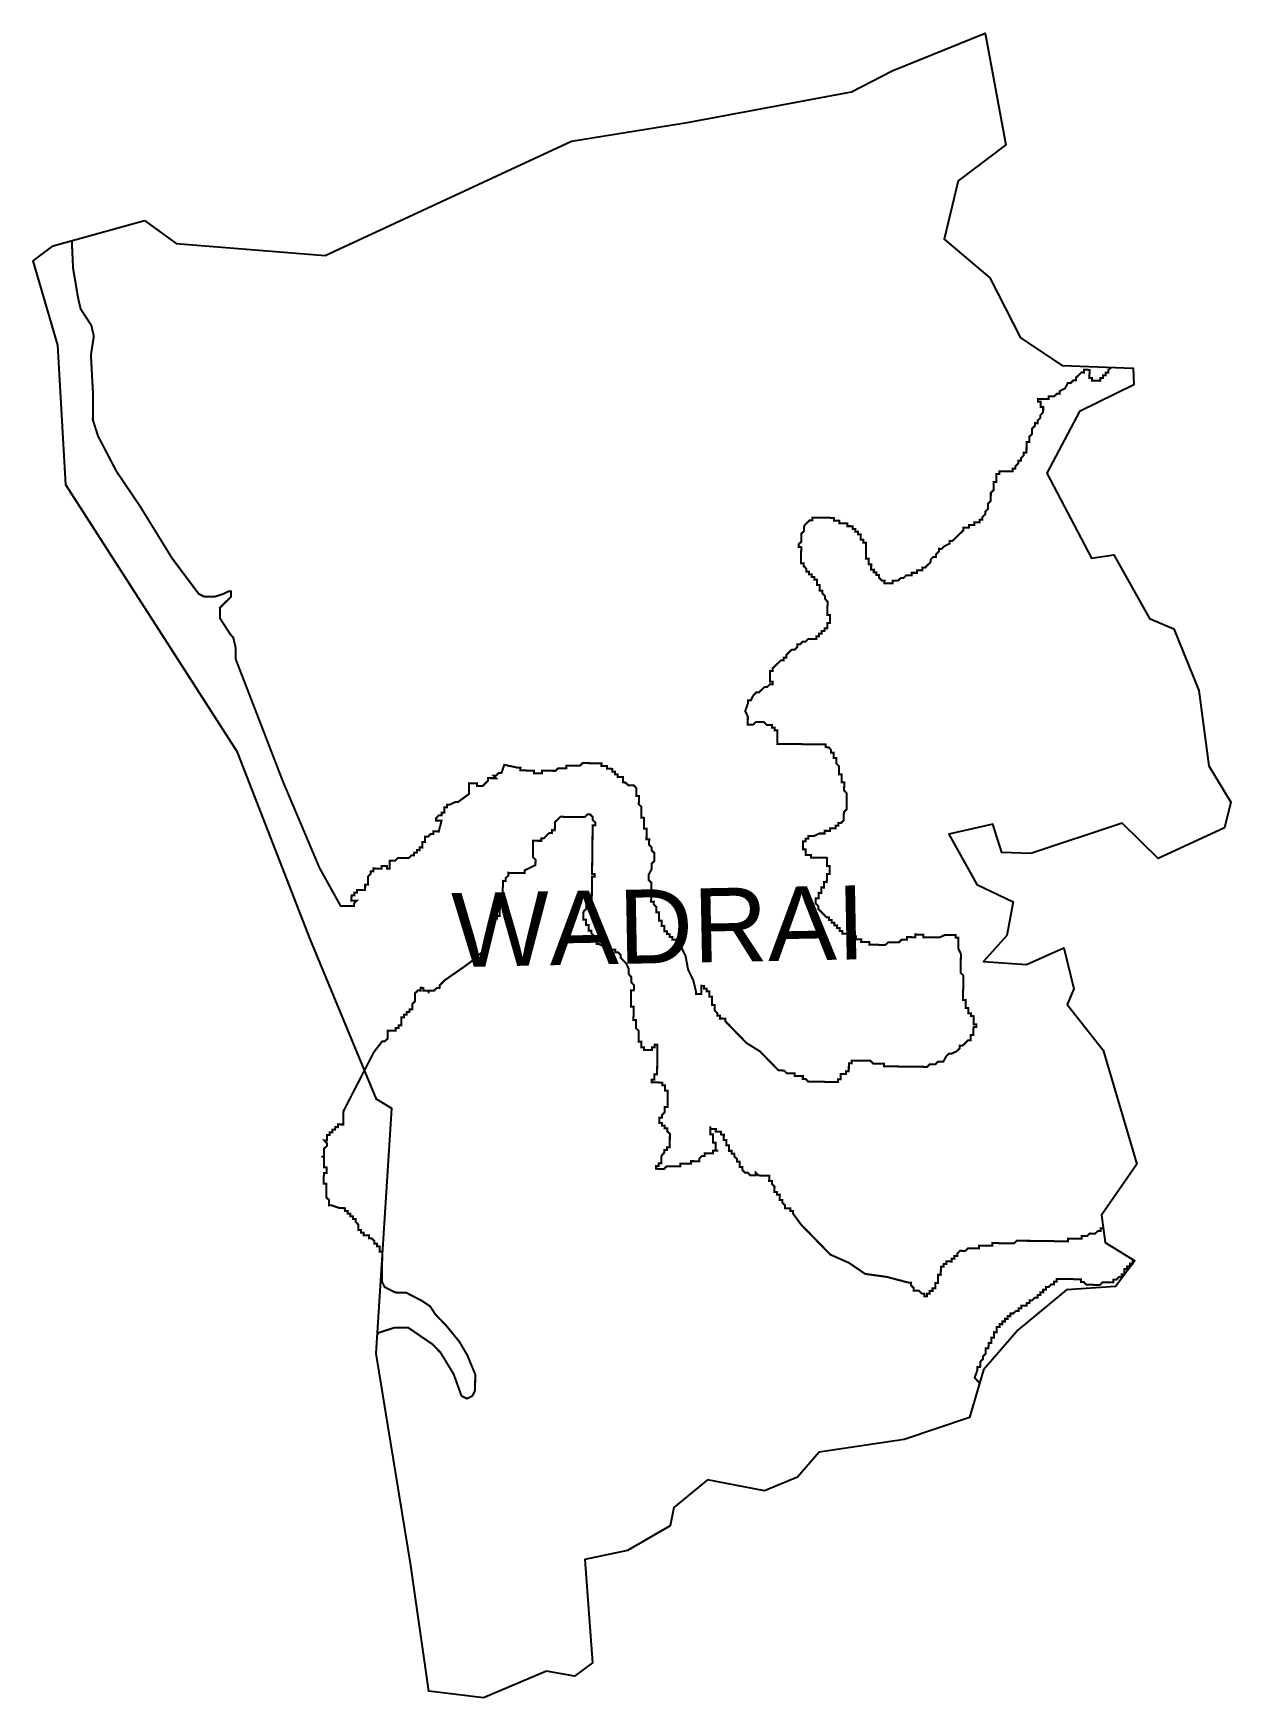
# Model space of a CAD drawing. Header units: metres. Extents: x 259555 to 261314, y 2175188 to 2177634.
import ezdxf

# ---------------------------------------------------------------- set-up
doc = ezdxf.new("R2010")
doc.units = ezdxf.units.M
for name, color, linetype in [('HAZARDS LINE', 1, 'Continuous'), ('village', 3, 'Continuous'), ('VILLAGE NAME', 250, 'Continuous')]:
    doc.layers.add(name, color=color, linetype=linetype)
doc.styles.get("Standard").update_dxf_attribs({"font": 'simplex.shx'})

msp = doc.modelspace()

# ---------------------------------------------------------------- linework, layer by layer
at = {"color": 3, "flags": 128}
msp.add_lwpolyline([(259718, 2177359), (259764.6, 2177325)], dxfattribs=at)
at = {"layer": 'HAZARDS LINE', "lineweight": 18, "const_width": 2.97}
for points in [[(259611.2, 2177329.2), (259613.1, 2177288.5), (259620.5, 2177244.8), (259624.2, 2177228.8), (259639.8, 2177204.9), (259643.6, 2177188.9), (259639.3, 2177161.2), (259642.5, 2177101.7), (259642.1, 2177066), (259649.7, 2177042.1), (259676.8, 2176990.2), (259711.9, 2176938.2), (259758.6, 2176862.3), (259797.6, 2176810.2), (259805.5, 2176806.2), (259813.4, 2176806.1), (259821.3, 2176806), (259833.3, 2176809.8), (259841.3, 2176813.7), (259845.2, 2176813.6), (259845.1, 2176805.7), (259841.1, 2176801.8), (259829.1, 2176790), (259828.9, 2176774.2), (259844.4, 2176750.2), (259848.4, 2176746.1), (259852.1, 2176730.2), (259851.9, 2176714.4), (259875, 2176654.6), (259921.1, 2176535), (259975.1, 2176407.4), (260006.1, 2176351.5), (260010.1, 2176351.5), (260022, 2176351.3), (260026, 2176351.3), (260026, 2176355.2), (260030, 2176359.2), (260026.1, 2176359.2), (260022.1, 2176359.3), (260022.1, 2176363.2), (260022.2, 2176367.2), (260026.2, 2176367.1), (260026.2, 2176371.1), (260030.2, 2176371.1), (260030.2, 2176375), (260034.2, 2176375), (260038.2, 2176374.9), (260042.1, 2176374.9), (260042.2, 2176378.8), (260042.2, 2176382.8), (260046.2, 2176382.8), (260046.2, 2176386.7), (260046.3, 2176390.7), (260046.3, 2176394.7), (260050.3, 2176398.6), (260050.4, 2176402.5), (260054.4, 2176402.5), (260054.4, 2176406.5), (260058.4, 2176406.4), (260062.3, 2176406.4), (260066.3, 2176406.3), (260066.3, 2176410.3), (260070.3, 2176410.2), (260074.3, 2176410.2), (260074.2, 2176406.2), (260078.2, 2176406.2), (260078.3, 2176414.1), (260078.3, 2176418.1), (260082.3, 2176418), (260086.3, 2176418), (260090.3, 2176421.9), (260094.3, 2176421.8), (260098.2, 2176421.8), (260102.2, 2176421.7), (260106.1, 2176421.7), (260110.2, 2176425.6), (260114.1, 2176425.6), (260114.2, 2176429.5), (260118.1, 2176429.5), (260118.2, 2176433.5), (260122.2, 2176433.4), (260122.2, 2176437.4), (260126.2, 2176437.3), (260126.2, 2176441.3), (260126.3, 2176445.3), (260130.2, 2176445.2), (260130.3, 2176449.2), (260130.3, 2176453.1), (260134.3, 2176453.1), (260138.3, 2176457), (260142.3, 2176457), (260142.3, 2176460.9), (260146.3, 2176460.9), (260150.3, 2176460.8), (260154.4, 2176476.6), (260150.4, 2176476.7), (260146.5, 2176476.7), (260146.5, 2176480.7), (260150.5, 2176484.6), (260154.5, 2176484.6), (260154.6, 2176488.5), (260158.5, 2176488.5), (260158.6, 2176492.5), (260158.6, 2176496.4), (260162.6, 2176496.4), (260162.6, 2176500.3), (260166.6, 2176500.3), (260174.6, 2176504.2), (260178.5, 2176504.1), (260194.6, 2176515.8), (260194.6, 2176519.8), (260194.6, 2176523.7), (260194.7, 2176527.7), (260194.7, 2176531.7), (260198.7, 2176531.6), (260202.7, 2176531.6), (260206.6, 2176531.5), (260206.6, 2176527.6), (260214.5, 2176527.5), (260218.5, 2176531.4), (260222.6, 2176535.3), (260222.6, 2176539.3), (260226.6, 2176539.2), (260230.5, 2176539.2), (260234.5, 2176539.1), (260230.6, 2176543.1), (260234.5, 2176543.1), (260238.6, 2176547), (260242.5, 2176547), (260246.6, 2176558.8), (260266.4, 2176554.6), (260270.4, 2176554.6), (260270.3, 2176550.6), (260274.3, 2176550.5), (260278.3, 2176550.5), (260282.2, 2176550.4), (260286.2, 2176550.4), (260290.2, 2176550.3), (260290.1, 2176546.4), (260294.1, 2176546.3), (260298, 2176546.3), (260302, 2176546.2), (260302.1, 2176550.2), (260306, 2176550.1), (260310, 2176550.1), (260313.9, 2176550.1), (260317.9, 2176550), (260321.9, 2176550), (260325.9, 2176553.9), (260329.9, 2176553.8), (260333.8, 2176553.8), (260337.8, 2176553.7), (260337.8, 2176557.7), (260341.8, 2176557.6), (260345.8, 2176557.6), (260349.7, 2176557.5), (260353.7, 2176557.5), (260357.7, 2176557.5), (260361.7, 2176561.4), (260365.6, 2176561.3), (260369.6, 2176561.3), (260373.6, 2176561.2), (260377.5, 2176561.2), (260381.5, 2176561.1), (260385.5, 2176561.1), (260389.4, 2176561), (260389.4, 2176557.1), (260393.4, 2176557), (260397.3, 2176557), (260397.3, 2176553), (260401.2, 2176553), (260405.2, 2176552.9), (260405.2, 2176548.9), (260409.1, 2176548.9), (260409.1, 2176544.9), (260413, 2176544.9), (260413, 2176540.9), (260417, 2176540.9), (260420.9, 2176540.8), (260420.9, 2176536.8), (260420.8, 2176532.9), (260424.8, 2176532.8), (260428.7, 2176528.8), (260432.7, 2176528.8), (260436.6, 2176528.7), (260440.5, 2176524.7), (260440.5, 2176520.7), (260440.5, 2176516.8), (260440.4, 2176512.8), (260444.4, 2176512.8), (260444.3, 2176508.8), (260444.3, 2176504.8), (260444.2, 2176500.9), (260448.1, 2176496.8), (260448.1, 2176492.9), (260448, 2176488.9), (260448, 2176484.9), (260447.9, 2176481), (260451.9, 2176480.9), (260451.9, 2176477), (260451.8, 2176473), (260451.8, 2176469), (260451.7, 2176465.1), (260455.7, 2176465), (260455.6, 2176461.1), (260455.6, 2176457.1), (260455.5, 2176449.2), (260459.5, 2176449.1), (260459.4, 2176445.1), (260459.4, 2176441.2), (260463.3, 2176437.2), (260463.2, 2176433.2), (260467.1, 2176429.2), (260467.1, 2176425.2), (260467, 2176421.2), (260467, 2176417.3), (260463, 2176413.4), (260462.9, 2176409.4), (260462.9, 2176405.4), (260458.8, 2176397.5), (260458.7, 2176389.6), (260462.6, 2176385.6), (260462.6, 2176381.6), (260462.5, 2176377.7), (260462.5, 2176373.7), (260462.4, 2176369.7), (260462.4, 2176365.8), (260462.4, 2176361.8), (260462.3, 2176357.8), (260466.3, 2176357.8), (260466.2, 2176353.8), (260470.1, 2176349.8), (260470.1, 2176345.8), (260470, 2176341.9), (260474, 2176341.8), (260474, 2176337.9), (260473.9, 2176333.9), (260473.9, 2176329.9), (260477.8, 2176329.9), (260477.8, 2176325.9), (260477.7, 2176322), (260481.7, 2176321.9), (260481.6, 2176317.9), (260481.6, 2176314), (260485.6, 2176313.9), (260485.5, 2176310), (260489.5, 2176309.9), (260489.4, 2176305.9), (260493.4, 2176305.9), (260493.3, 2176301.9), (260497.3, 2176301.9), (260501.3, 2176301.8), (260505.2, 2176301.8), (260505.3, 2176305.7), (260505.2, 2176301.8), (260505.2, 2176297.8), (260505.1, 2176293.9), (260509, 2176285.9), (260512.9, 2176277.9), (260516.6, 2176258), (260524.3, 2176242.1), (260528.1, 2176226.1), (260528.1, 2176222.2), (260532, 2176222.1), (260536, 2176222.1), (260536, 2176226), (260536.1, 2176230), (260536.1, 2176234), (260540.1, 2176233.9), (260540.1, 2176230), (260544, 2176229.9), (260544, 2176225.9), (260547.9, 2176225.9), (260547.9, 2176221.9), (260547.8, 2176218), (260551.8, 2176217.9), (260551.8, 2176213.9), (260551.7, 2176210), (260551.7, 2176206), (260555.6, 2176206), (260555.6, 2176202), (260555.5, 2176198), (260559.4, 2176194), (260559.4, 2176190.1), (260563.4, 2176190), (260563.3, 2176186), (260567.3, 2176186), (260571.2, 2176185.9), (260571.2, 2176182), (260575.1, 2176178), (260590.8, 2176161.9), (260602.5, 2176149.9), (260622.2, 2176137.7), (260645.7, 2176113.6), (260649.6, 2176109.6), (260653.6, 2176109.6), (260657.6, 2176109.5), (260661.5, 2176105.5), (260665.4, 2176105.5), (260669.4, 2176105.4), (260673.4, 2176105.4), (260673.3, 2176101.4), (260677.3, 2176101.3), (260681.3, 2176101.3), (260685.2, 2176101.3), (260685.2, 2176097.3), (260689.1, 2176097.2), (260693.1, 2176093.2), (260697, 2176093.2), (260701, 2176093.1), (260705, 2176093.1), (260708.9, 2176093), (260712.9, 2176093), (260716.8, 2176092.9), (260724.8, 2176092.8), (260728.7, 2176092.8), (260732.7, 2176092.7), (260736.7, 2176092.7), (260736.7, 2176096.7), (260740.7, 2176096.6), (260740.7, 2176100.6), (260740.8, 2176104.5), (260744.8, 2176104.5), (260748.7, 2176104.4), (260748.8, 2176108.4), (260752.7, 2176108.4), (260752.8, 2176112.3), (260752.8, 2176116.3), (260752.9, 2176120.3), (260756.8, 2176120.2), (260756.9, 2176124.2), (260760.9, 2176124.1), (260764.8, 2176124.1), (260768.8, 2176124), (260772.8, 2176124), (260776.7, 2176123.9), (260780.7, 2176123.9), (260784.6, 2176123.8), (260788.6, 2176119.8), (260792.5, 2176119.8), (260796.5, 2176119.7), (260800.5, 2176119.7), (260804.4, 2176119.6), (260804.4, 2176115.7), (260808.3, 2176115.6), (260820.2, 2176115.5), (260859.9, 2176115), (260863.9, 2176114.9), (260867.8, 2176114.9), (260871.8, 2176118.8), (260875.8, 2176118.8), (260879.8, 2176118.7), (260883.8, 2176122.6), (260887.7, 2176122.6), (260891.7, 2176122.5), (260895.8, 2176130.4), (260899.8, 2176134.3), (260903.8, 2176134.3), (260911.7, 2176138.1), (260915.7, 2176142.1), (260915.8, 2176146), (260919.8, 2176146), (260923.8, 2176149.9), (260927.8, 2176153.8), (260931.8, 2176153.8), (260931.8, 2176157.7), (260931.9, 2176161.7), (260935.8, 2176161.7), (260935.9, 2176165.6), (260935.9, 2176169.6), (260936, 2176173.5), (260939.9, 2176173.5), (260940, 2176177.5), (260936, 2176177.5), (260936.1, 2176181.5), (260936.1, 2176185.4), (260936.2, 2176189.4), (260932.2, 2176189.5), (260932.2, 2176193.4), (260928.3, 2176193.5), (260928.3, 2176197.4), (260928.4, 2176201.4), (260924.4, 2176201.5), (260924.5, 2176205.4), (260924.5, 2176209.4), (260924.6, 2176213.4), (260920.6, 2176213.4), (260920.6, 2176217.4), (260920.7, 2176221.3), (260920.7, 2176225.3), (260920.8, 2176229.3), (260920.8, 2176233.2), (260920.9, 2176237.2), (260920.9, 2176241.2), (260921, 2176245.1), (260921, 2176249.1), (260917.1, 2176253.1), (260917.2, 2176257.1), (260917.2, 2176261), (260917.4, 2176280.9), (260913.6, 2176288.9), (260913.6, 2176292.8), (260913.7, 2176296.8), (260913.7, 2176300.8), (260913.8, 2176304.7), (260909.8, 2176304.8), (260909.9, 2176308.7), (260905.9, 2176308.8), (260901.9, 2176308.8), (260898, 2176308.9), (260894, 2176308.9), (260886, 2176305.1), (260882, 2176305.1), (260878.1, 2176305.2), (260874.1, 2176305.2), (260870.2, 2176305.3), (260866.2, 2176305.3), (260862.2, 2176305.3), (260862.3, 2176309.3), (260858.3, 2176309.4), (260854.3, 2176309.4), (260850.4, 2176309.5), (260850.3, 2176305.5), (260846.4, 2176305.5), (260838.4, 2176305.6), (260838.4, 2176301.7), (260834.4, 2176301.7), (260830.4, 2176301.8), (260826.4, 2176297.9), (260818.5, 2176297.9), (260814.5, 2176298), (260810.6, 2176298), (260806.6, 2176294.1), (260802.6, 2176294.2), (260798.6, 2176294.2), (260794.7, 2176294.3), (260790.7, 2176294.3), (260786.7, 2176294.4), (260782.8, 2176294.4), (260782.8, 2176298.4), (260778.9, 2176298.4), (260774.9, 2176298.5), (260770.9, 2176298.5), (260771, 2176302.5), (260767, 2176302.5), (260763, 2176302.6), (260763.1, 2176306.6), (260759.1, 2176306.6), (260755.2, 2176306.7), (260751.2, 2176310.7), (260747.3, 2176310.7), (260743.3, 2176310.8), (260743.4, 2176314.7), (260739.4, 2176314.8), (260739.4, 2176318.8), (260735.5, 2176318.8), (260735.5, 2176322.8), (260731.6, 2176322.8), (260731.6, 2176326.8), (260727.6, 2176326.8), (260727.7, 2176330.8), (260723.7, 2176330.8), (260723.8, 2176334.8), (260719.8, 2176334.9), (260715.9, 2176338.9), (260712, 2176342.9), (260708.1, 2176346.9), (260708.1, 2176350.9), (260704.2, 2176354.9), (260704.2, 2176358.8), (260704.3, 2176362.8), (260708.3, 2176362.8), (260708.3, 2176366.7), (260708.3, 2176370.7), (260712.3, 2176370.6), (260712.4, 2176374.6), (260712.4, 2176378.6), (260716.4, 2176378.5), (260716.4, 2176382.5), (260716.5, 2176386.5), (260720.4, 2176386.4), (260720.5, 2176390.4), (260720.5, 2176394.3), (260720.6, 2176398.3), (260724.5, 2176398.3), (260724.6, 2176402.2), (260724.6, 2176406.2), (260724.7, 2176410.2), (260720.7, 2176410.2), (260720.8, 2176414.2), (260720.8, 2176418.1), (260720.9, 2176422.1), (260716.9, 2176422.2), (260712.9, 2176422.2), (260709, 2176422.3), (260705, 2176422.3), (260701, 2176422.4), (260697.1, 2176422.4), (260697.1, 2176426.4), (260693.2, 2176426.4), (260689.2, 2176426.5), (260689.2, 2176430.4), (260689.3, 2176434.4), (260685.3, 2176434.4), (260685.4, 2176438.4), (260685.4, 2176442.4), (260685.5, 2176446.3), (260689.4, 2176446.3), (260689.5, 2176450.3), (260693.5, 2176450.2), (260693.5, 2176454.2), (260697.5, 2176454.1), (260701.4, 2176454.1), (260709.4, 2176457.9), (260713.4, 2176457.9), (260717.3, 2176457.9), (260717.4, 2176461.8), (260721.4, 2176461.8), (260725.3, 2176461.7), (260725.4, 2176465.7), (260729.3, 2176465.6), (260733.3, 2176465.6), (260733.4, 2176469.6), (260737.3, 2176469.5), (260737.4, 2176473.5), (260741.3, 2176473.4), (260745.3, 2176477.3), (260745.4, 2176481.3), (260745.4, 2176485.3), (260745.5, 2176489.2), (260749.5, 2176493.2), (260749.6, 2176497.1), (260749.6, 2176501.1), (260749.7, 2176505.1), (260749.7, 2176509), (260749.7, 2176513), (260749.8, 2176517), (260745.9, 2176521), (260745.9, 2176524.9), (260746, 2176528.9), (260746, 2176532.9), (260742.1, 2176532.9), (260742.1, 2176536.9), (260742.2, 2176540.8), (260742.2, 2176544.8), (260738.2, 2176544.9), (260738.3, 2176548.8), (260738.3, 2176552.8), (260738.4, 2176556.8), (260734.5, 2176560.8), (260734.5, 2176564.7), (260734.6, 2176568.7), (260730.6, 2176568.8), (260730.7, 2176572.7), (260730.7, 2176576.7), (260726.7, 2176576.7), (260726.8, 2176580.7), (260722.9, 2176584.7), (260718.9, 2176584.8), (260718.9, 2176588.7), (260715, 2176588.8), (260711, 2176588.8), (260707.1, 2176588.9), (260703.1, 2176588.9), (260699.1, 2176589), (260695.2, 2176589), (260691.2, 2176589.1), (260687.2, 2176589.1), (260683.3, 2176589.2), (260679.3, 2176589.2), (260675.3, 2176589.3), (260671.4, 2176589.3), (260667.4, 2176589.4), (260663.4, 2176589.4), (260659.5, 2176589.5), (260655.5, 2176589.5), (260651.5, 2176589.6), (260647.6, 2176589.6), (260647.6, 2176593.6), (260647.7, 2176597.5), (260647.7, 2176601.5), (260647.8, 2176605.5), (260647.8, 2176609.4), (260643.8, 2176609.5), (260643.9, 2176613.4), (260639.9, 2176613.5), (260640, 2176617.5), (260636, 2176617.5), (260632.1, 2176617.6), (260628.1, 2176621.6), (260624.2, 2176621.6), (260620.2, 2176621.7), (260616.2, 2176621.7), (260612.2, 2176617.8), (260608.3, 2176617.8), (260604.3, 2176617.9), (260604.3, 2176621.9), (260604.4, 2176625.8), (260604.4, 2176629.8), (260600.6, 2176637.8), (260604.7, 2176649.6), (260604.7, 2176653.6), (260608.7, 2176653.5), (260612.8, 2176661.4), (260616.8, 2176665.3), (260620.7, 2176665.3), (260624.8, 2176669.2), (260628.8, 2176673.1), (260632.7, 2176673.1), (260636.7, 2176677), (260640.7, 2176677), (260640.8, 2176680.9), (260636.8, 2176681), (260636.8, 2176684.9), (260636.9, 2176688.9), (260636.9, 2176692.9), (260637, 2176696.8), (260641, 2176696.8), (260641, 2176700.7), (260645, 2176704.7), (260649, 2176708.6), (260653, 2176712.5), (260657, 2176712.5), (260657.1, 2176716.4), (260661, 2176716.4), (260661.1, 2176720.3), (260665.1, 2176724.3), (260669.1, 2176728.2), (260673.1, 2176728.1), (260677.1, 2176732), (260677.1, 2176736), (260681.1, 2176736), (260685.1, 2176739.9), (260689.1, 2176739.8), (260693.1, 2176743.7), (260697, 2176743.7), (260701, 2176743.6), (260705, 2176743.6), (260705, 2176747.6), (260709, 2176747.5), (260709, 2176751.5), (260713, 2176751.4), (260713.1, 2176755.4), (260717, 2176755.3), (260717.1, 2176759.3), (260721, 2176759.3), (260721.1, 2176763.2), (260721.1, 2176767.2), (260725.1, 2176767.1), (260725.1, 2176771.1), (260725.2, 2176775.1), (260725.2, 2176779), (260721.3, 2176779.1), (260721.3, 2176783.1), (260721.4, 2176787), (260721.4, 2176791), (260721.5, 2176795), (260721.5, 2176798.9), (260717.6, 2176802.9), (260717.7, 2176806.9), (260713.7, 2176810.9), (260713.8, 2176814.9), (260709.8, 2176814.9), (260709.9, 2176818.9), (260709.9, 2176822.9), (260706, 2176822.9), (260706, 2176826.9), (260706, 2176830.8), (260702.1, 2176830.9), (260702.1, 2176834.9), (260698.2, 2176834.9), (260698.2, 2176838.9), (260694.2, 2176838.9), (260694.3, 2176842.9), (260690.3, 2176842.9), (260690.4, 2176846.9), (260686.5, 2176850.9), (260686.5, 2176854.9), (260682.5, 2176854.9), (260682.6, 2176858.9), (260682.6, 2176862.9), (260682.7, 2176866.8), (260682.7, 2176870.8), (260682.8, 2176874.8), (260682.8, 2176878.7), (260678.9, 2176878.8), (260678.9, 2176882.7), (260682.9, 2176886.7), (260683, 2176890.6), (260683, 2176894.6), (260683.1, 2176898.6), (260687.1, 2176902.5), (260687.1, 2176906.4), (260687.2, 2176910.4), (260691.2, 2176914.3), (260695.2, 2176918.2), (260699.2, 2176918.2), (260699.2, 2176922.2), (260703.2, 2176922.1), (260707.2, 2176922.1), (260711.1, 2176922), (260715.1, 2176922), (260719.1, 2176921.9), (260723, 2176921.9), (260727, 2176921.8), (260731, 2176921.8), (260730.9, 2176917.8), (260734.9, 2176917.8), (260738.8, 2176917.7), (260738.8, 2176913.7), (260742.8, 2176913.7), (260746.7, 2176913.6), (260750.7, 2176913.6), (260750.6, 2176909.6), (260754.6, 2176909.6), (260758.6, 2176909.5), (260758.5, 2176905.6), (260762.5, 2176905.5), (260762.4, 2176901.6), (260766.4, 2176901.5), (260766.4, 2176897.5), (260770.3, 2176897.5), (260770.3, 2176893.5), (260770.2, 2176889.6), (260774.2, 2176889.5), (260774.1, 2176885.5), (260778.1, 2176885.5), (260778.1, 2176881.5), (260778, 2176877.6), (260778, 2176873.6), (260777.9, 2176869.6), (260777.9, 2176865.7), (260777.8, 2176861.7), (260781.8, 2176861.7), (260781.7, 2176857.7), (260781.7, 2176853.7), (260785.6, 2176853.7), (260785.6, 2176849.7), (260785.5, 2176845.7), (260789.5, 2176845.7), (260789.5, 2176841.7), (260793.4, 2176841.7), (260793.4, 2176837.7), (260797.3, 2176837.7), (260797.3, 2176833.7), (260801.2, 2176829.7), (260805.2, 2176829.6), (260805.1, 2176825.7), (260809.1, 2176825.6), (260813.1, 2176825.6), (260817, 2176825.5), (260817.1, 2176829.5), (260821, 2176829.4), (260825, 2176829.4), (260829, 2176833.3), (260833, 2176833.3), (260837, 2176837.2), (260841, 2176837.1), (260844.9, 2176837.1), (260845, 2176841), (260848.9, 2176841), (260852.9, 2176841), (260853, 2176844.9), (260856.9, 2176844.9), (260860.9, 2176844.8), (260860.9, 2176848.8), (260864.9, 2176848.7), (260868.9, 2176852.7), (260872.9, 2176856.6), (260873, 2176860.5), (260877, 2176864.5), (260881, 2176864.4), (260881, 2176868.4), (260885, 2176872.3), (260885.1, 2176876.3), (260889, 2176876.2), (260893.1, 2176880.1), (260901, 2176884), (260901.1, 2176888), (260905, 2176887.9), (260909.1, 2176891.8), (260913.1, 2176895.7), (260917.1, 2176899.7), (260921.1, 2176903.6), (260921.1, 2176907.5), (260925.1, 2176907.5), (260929.1, 2176907.5), (260929.1, 2176911.4), (260933.1, 2176911.4), (260937.1, 2176911.3), (260937.1, 2176915.3), (260941.1, 2176915.2), (260945, 2176915.2), (260945.1, 2176919.2), (260949.1, 2176919.1), (260949.1, 2176923.1), (260953.1, 2176927), (260953.2, 2176931), (260957.2, 2176934.9), (260957.2, 2176938.8), (260957.3, 2176942.8), (260961.3, 2176946.7), (260961.3, 2176950.7), (260961.4, 2176954.7), (260961.4, 2176958.6), (260965.4, 2176962.5), (260965.5, 2176966.5), (260965.5, 2176970.5), (260965.6, 2176974.4), (260969.6, 2176974.4), (260969.6, 2176978.4), (260969.7, 2176982.3), (260969.7, 2176986.3), (260973.7, 2176986.2), (260973.7, 2176990.2), (260977.7, 2176990.2), (260981.6, 2176990.1), (260985.6, 2176990.1), (260989.6, 2176990), (260993.5, 2176990), (260993.6, 2176993.9), (260997.6, 2176993.9), (260997.6, 2176997.8), (261001.6, 2177001.8), (261001.7, 2177005.7), (261005.6, 2177005.7), (261005.7, 2177009.6), (261009.7, 2177013.6), (261009.7, 2177017.5), (261013.7, 2177017.5), (261013.8, 2177021.4), (261013.8, 2177025.4), (261013.9, 2177029.4), (261013.9, 2177033.3), (261017.9, 2177033.3), (261017.9, 2177037.3), (261018, 2177041.2), (261022, 2177045.1), (261022, 2177049.1), (261022.1, 2177053.1), (261026.1, 2177057), (261026.1, 2177061), (261030.1, 2177060.9), (261030.2, 2177064.9), (261034.2, 2177068.8), (261034.2, 2177072.8), (261038.2, 2177076.7), (261038.3, 2177080.6), (261038.3, 2177084.6), (261034.4, 2177084.7), (261034.4, 2177088.6), (261034.5, 2177092.6), (261030.5, 2177092.6), (261030.5, 2177096.6), (261034.5, 2177096.6), (261038.5, 2177096.5), (261042.4, 2177096.5), (261046.4, 2177096.4), (261046.5, 2177100.4), (261050.4, 2177100.3), (261054.4, 2177100.3), (261058.4, 2177104.2), (261062.4, 2177104.1), (261062.4, 2177108.1), (261070.4, 2177112), (261074.5, 2177119.9), (261078.4, 2177119.8), (261082.4, 2177123.7), (261086.4, 2177123.7), (261086.4, 2177127.7), (261090.5, 2177131.6), (261094.5, 2177135.5), (261098.4, 2177135.4), (261098.5, 2177139.4), (261102.5, 2177139.4), (261106.4, 2177139.3), (261106.4, 2177135.3), (261106.3, 2177131.4), (261106.3, 2177127.4), (261110.2, 2177127.4), (261110.2, 2177123.4), (261114.2, 2177123.3), (261118.1, 2177123.3), (261122.1, 2177123.3), (261122.1, 2177127.2), (261126.1, 2177127.2), (261126.1, 2177131.1), (261130.1, 2177131.1), (261130.2, 2177135.1), (261134.1, 2177135), (261134.2, 2177139), (261138.2, 2177142.9), (261138.2, 2177143)], [(261126.7, 2175877.7), (261126.7, 2175877.7), (261122.7, 2175877.7), (261122.7, 2175873.8), (261118.7, 2175873.8), (261114.7, 2175869.9), (261110.7, 2175869.9), (261106.7, 2175870), (261102.7, 2175866.1), (261098.8, 2175866.1), (261094.8, 2175866.2), (261094.8, 2175862.2), (261086.8, 2175862.3), (261082.9, 2175862.4), (261078.9, 2175862.4), (261074.9, 2175862.5), (261074.9, 2175858.5), (261070.9, 2175858.5), (261066.9, 2175858.6), (261063, 2175858.6), (261059, 2175858.7), (261055.1, 2175858.7), (261051.1, 2175858.8), (261047.1, 2175858.8), (261043.2, 2175858.9), (261039.2, 2175858.9), (261035.2, 2175859), (261031.3, 2175859), (261027.3, 2175859.1), (261023.3, 2175859.1), (261019.4, 2175859.2), (261015.4, 2175859.2), (261011.4, 2175859.3), (261007.5, 2175859.3), (261003.5, 2175859.4), (260999.5, 2175859.4), (260995.5, 2175855.5), (260991.6, 2175855.5), (260987.6, 2175855.6), (260983.6, 2175855.6), (260979.7, 2175855.7), (260975.7, 2175855.7), (260971.7, 2175855.8), (260967.8, 2175855.8), (260963.8, 2175855.9), (260963.8, 2175851.9), (260959.8, 2175852), (260955.8, 2175852), (260951.9, 2175852.1), (260947.9, 2175852.1), (260943.9, 2175852.2), (260943.9, 2175848.2), (260939.9, 2175848.2), (260935.9, 2175848.3), (260932, 2175848.3), (260928, 2175848.4), (260924, 2175844.5), (260920, 2175844.5), (260916.1, 2175844.6), (260912.1, 2175840.6), (260912, 2175836.7), (260908, 2175836.7), (260908, 2175832.8), (260904, 2175832.8), (260904, 2175828.8), (260900, 2175828.9), (260896.1, 2175828.9), (260896, 2175825), (260892, 2175825), (260892, 2175821.1), (260888, 2175821.1), (260888, 2175817.1), (260887.9, 2175813.2), (260887.9, 2175809.2), (260883.9, 2175809.3), (260883.9, 2175805.3), (260883.8, 2175801.3), (260883.8, 2175797.4), (260879.8, 2175797.4), (260879.8, 2175793.4), (260879.7, 2175789.5), (260875.7, 2175789.5), (260875.7, 2175785.6), (260871.7, 2175785.6), (260871.7, 2175781.6), (260867.7, 2175781.7), (260867.7, 2175777.7), (260863.7, 2175777.8), (260863.7, 2175781.7), (260859.8, 2175781.8), (260855.9, 2175785.8), (260851.9, 2175785.9), (260847.9, 2175785.9), (260848, 2175789.9), (260844.1, 2175793.9), (260844.1, 2175797.8), (260840.1, 2175797.9), (260808.5, 2175806.2), (260776.8, 2175810.6), (260753.2, 2175826.7), (260725.6, 2175839), (260710, 2175855), (260682.6, 2175883.1), (260670.9, 2175899.1), (260670.9, 2175903.1), (260666.9, 2175903.1), (260667, 2175907.1), (260663, 2175907.2), (260659.1, 2175907.2), (260659.1, 2175911.2), (260655.2, 2175915.2), (260655.2, 2175919.2), (260651.3, 2175919.2), (260651.3, 2175923.2), (260651.4, 2175927.1), (260647.4, 2175927.2), (260647.4, 2175931.2), (260643.5, 2175931.2), (260643.5, 2175935.2), (260643.6, 2175939.1), (260639.7, 2175943.1), (260639.7, 2175947.1), (260635.7, 2175947.2), (260635.8, 2175951.1), (260635.8, 2175955.1), (260631.9, 2175955.1), (260627.9, 2175955.2), (260623.9, 2175955.2), (260620, 2175955.3), (260616.1, 2175959.3), (260616, 2175955.3), (260612, 2175955.4), (260608.1, 2175955.4), (260604.2, 2175959.4), (260600.2, 2175959.5), (260596.3, 2175963.5), (260596.3, 2175967.5), (260592.4, 2175967.5), (260592.4, 2175971.5), (260592.5, 2175975.5), (260588.5, 2175975.5), (260588.5, 2175979.5), (260584.6, 2175983.5), (260584.7, 2175987.5), (260580.7, 2175987.5), (260580.8, 2175991.5), (260576.8, 2175991.5), (260576.8, 2175995.5), (260576.9, 2175999.4), (260572.9, 2175999.5), (260573, 2176003.5), (260573, 2176007.4), (260569.1, 2176007.5), (260569.1, 2176011.4), (260569.2, 2176015.4), (260565.2, 2176015.5), (260565.2, 2176019.4), (260561.3, 2176019.5), (260557.3, 2176019.5), (260557.4, 2176023.5), (260553.4, 2176023.5), (260549.4, 2176023.6), (260549.5, 2176027.5), (260549.4, 2176023.6), (260549.4, 2176019.6), (260549.3, 2176015.6), (260553.3, 2176015.6), (260553.2, 2176011.6), (260553.2, 2176007.7), (260553.2, 2176003.7), (260557.1, 2176003.7), (260557.1, 2175999.7), (260557, 2175995.7), (260557, 2175991.8), (260560.9, 2175991.7), (260557, 2175991.8), (260553, 2175991.8), (260553, 2175987.8), (260549, 2175987.9), (260545, 2175987.9), (260541.1, 2175988), (260541, 2175984), (260537, 2175984.1), (260533, 2175980.1), (260533, 2175976.2), (260529, 2175976.2), (260525.1, 2175976.3), (260521.1, 2175976.3), (260521, 2175972.4), (260517.1, 2175972.4), (260513.1, 2175972.5), (260509.1, 2175972.5), (260505.2, 2175972.6), (260505.1, 2175968.6), (260501.2, 2175968.6), (260497.2, 2175968.7), (260493.2, 2175968.7), (260489.3, 2175968.8), (260485.3, 2175968.8), (260481.3, 2175964.9), (260477.3, 2175965), (260473.4, 2175965), (260469.4, 2175965.1), (260469.4, 2175969), (260473.4, 2175969), (260473.5, 2175972.9), (260477.4, 2175972.9), (260477.5, 2175976.9), (260477.5, 2175980.8), (260477.6, 2175984.8), (260481.6, 2175988.7), (260481.6, 2175992.7), (260485.6, 2175992.6), (260485.6, 2175996.6), (260489.6, 2175996.5), (260489.7, 2176000.5), (260489.7, 2176004.5), (260489.8, 2176008.4), (260489.8, 2176012.4), (260489.9, 2176016.4), (260485.9, 2176020.4), (260486, 2176024.4), (260482, 2176024.4), (260482.1, 2176028.4), (260478.1, 2176028.4), (260478.1, 2176032.4), (260474.2, 2176032.4), (260474.2, 2176036.4), (260474.3, 2176040.4), (260478.2, 2176040.3), (260478.3, 2176044.3), (260482.3, 2176048.2), (260482.4, 2176052.2), (260482.4, 2176056.1), (260486.4, 2176056.1), (260486.4, 2176060.1), (260486.5, 2176064), (260486.5, 2176068), (260486.6, 2176072), (260486.6, 2176075.9), (260486.7, 2176079.9), (260482.7, 2176079.9), (260482.7, 2176083.9), (260482.8, 2176087.9), (260478.8, 2176087.9), (260478.9, 2176091.9), (260474.9, 2176091.9), (260470.9, 2176092), (260467, 2176092), (260463, 2176092.1), (260463.1, 2176096), (260467, 2176096), (260467.1, 2176100), (260467.1, 2176103.9), (260471.1, 2176103.9), (260471.1, 2176107.8), (260471.2, 2176111.8), (260471.2, 2176115.8), (260471.3, 2176119.7), (260471.3, 2176123.7), (260471.4, 2176127.7), (260471.4, 2176131.6), (260471.5, 2176135.6), (260471.5, 2176139.6), (260471.6, 2176143.5), (260471.6, 2176147.5), (260467.7, 2176147.5), (260467.6, 2176143.6), (260463.6, 2176143.6), (260463.6, 2176139.7), (260459.6, 2176139.7), (260455.7, 2176139.8), (260451.7, 2176139.8), (260451.8, 2176143.8), (260447.8, 2176143.8), (260447.8, 2176147.8), (260447.9, 2176151.8), (260443.9, 2176151.8), (260444, 2176155.8), (260444, 2176159.7), (260444.1, 2176163.7), (260444.1, 2176167.7), (260440.2, 2176171.7), (260440.2, 2176175.6), (260440.3, 2176179.6), (260440.3, 2176183.6), (260436.4, 2176183.6), (260436.4, 2176187.6), (260436.5, 2176191.6), (260436.5, 2176195.5), (260436.6, 2176199.5), (260436.6, 2176203.5), (260432.7, 2176203.5), (260432.7, 2176207.5), (260432.7, 2176211.4), (260432.8, 2176215.4), (260432.8, 2176219.4), (260432.9, 2176223.3), (260432.9, 2176227.3), (260436.9, 2176227.3), (260437, 2176231.2), (260437, 2176235.2), (260433.1, 2176239.2), (260433.1, 2176243.2), (260433.2, 2176247.1), (260429.3, 2176251.1), (260429.3, 2176255.1), (260429.4, 2176259.1), (260425.5, 2176267.1), (260421.6, 2176271.1), (260417.7, 2176275.1), (260417.7, 2176279.1), (260413.8, 2176283.1), (260409.8, 2176283.1), (260409.9, 2176287.1), (260401.9, 2176287.2), (260398, 2176287.2), (260398, 2176291.2), (260394.1, 2176291.2), (260386.2, 2176295.3), (260382.2, 2176295.4), (260382.3, 2176299.3), (260382.3, 2176303.3), (260378.4, 2176303.3), (260378.4, 2176307.3), (260374.5, 2176311.3), (260374.5, 2176315.3), (260370.6, 2176315.3), (260370.6, 2176319.3), (260370.7, 2176323.3), (260366.7, 2176323.3), (260366.7, 2176327.3), (260366.8, 2176331.2), (260362.8, 2176331.3), (260362.9, 2176335.3), (260362.9, 2176339.2), (260363, 2176343.2), (260367, 2176347.1), (260367, 2176351.1), (260367.1, 2176355), (260371.1, 2176355), (260371.1, 2176359), (260375.1, 2176358.9), (260375.1, 2176362.9), (260375.2, 2176366.8), (260375.2, 2176370.8), (260375.3, 2176378.7), (260375.4, 2176382.7), (260375.4, 2176386.7), (260375.5, 2176390.6), (260375.5, 2176394.6), (260379.5, 2176394.6), (260379.5, 2176398.5), (260375.5, 2176398.6), (260375.6, 2176402.5), (260375.6, 2176406.5), (260375.7, 2176410.5), (260375.7, 2176414.4), (260375.8, 2176418.4), (260375.8, 2176422.4), (260375.9, 2176426.3), (260375.9, 2176430.3), (260376, 2176434.3), (260376, 2176438.2), (260376.1, 2176442.2), (260376.2, 2176450.1), (260376.2, 2176454.1), (260376.3, 2176458.1), (260376.3, 2176462), (260376.4, 2176466), (260376.4, 2176470), (260380.4, 2176469.9), (260380.4, 2176473.9), (260376.5, 2176477.9), (260376.6, 2176481.9), (260372.7, 2176485.9), (260368.7, 2176485.9), (260364.7, 2176482), (260356.7, 2176482.1), (260352.8, 2176482.1), (260348.8, 2176482.2), (260344.8, 2176482.2), (260336.9, 2176482.3), (260332.9, 2176482.4), (260329, 2176482.4), (260321, 2176474.6), (260320.9, 2176470.6), (260320.9, 2176466.7), (260320.8, 2176462.7), (260316.8, 2176462.8), (260316.8, 2176458.8), (260312.8, 2176458.8), (260308.8, 2176454.9), (260304.8, 2176451), (260300.8, 2176451), (260300.8, 2176447.1), (260296.8, 2176447.1), (260292.9, 2176447.2), (260288.9, 2176447.2), (260288.8, 2176443.3), (260288.8, 2176439.3), (260288.7, 2176435.3), (260288.7, 2176431.4), (260288.7, 2176427.4), (260288.6, 2176423.4), (260292.5, 2176419.4), (260292.4, 2176411.5), (260276.5, 2176403.7), (260276.4, 2176399.8), (260272.5, 2176399.8), (260268.5, 2176399.9), (260264.5, 2176399.9), (260260.6, 2176400), (260256.6, 2176400), (260252.6, 2176400.1), (260252.6, 2176396.1), (260248.6, 2176392.2), (260248.5, 2176388.2), (260244.5, 2176388.3), (260244.5, 2176384.3), (260244.5, 2176380.3), (260244.4, 2176376.4), (260244.4, 2176372.4), (260244.3, 2176368.4), (260240.3, 2176368.5), (260240.3, 2176364.5), (260240.2, 2176360.6), (260240.2, 2176356.6), (260240.1, 2176352.6), (260240.1, 2176348.7), (260240, 2176344.7), (260240, 2176340.7), (260240, 2176336.8), (260236, 2176336.8), (260235.9, 2176332.8), (260232, 2176332.9), (260231.9, 2176328.9), (260231.9, 2176325), (260227.9, 2176325), (260227.9, 2176321), (260227.8, 2176317.1), (260223.8, 2176317.1), (260223.8, 2176313.2), (260223.7, 2176309.2), (260219.8, 2176309.2), (260219.7, 2176305.3), (260219.7, 2176301.3), (260219.6, 2176297.3), (260219.6, 2176293.4), (260219.5, 2176289.4), (260215.6, 2176289.5), (260215.5, 2176285.5), (260215.5, 2176281.5), (260211.5, 2176281.6), (260207.5, 2176277.7), (260207.5, 2176273.7), (260203.5, 2176273.7), (260187.5, 2176262), (260159.5, 2176242.5), (260155.5, 2176238.6), (260151.5, 2176234.7), (260151.4, 2176230.7), (260147.4, 2176230.8), (260143.4, 2176226.9), (260139.5, 2176226.9), (260135.5, 2176227), (260135.4, 2176223), (260135.5, 2176227), (260131.5, 2176227), (260127.6, 2176227.1), (260127.6, 2176231), (260123.6, 2176231.1), (260123.6, 2176227.1), (260119.6, 2176227.2), (260115.6, 2176223.3), (260115.6, 2176219.3), (260115.5, 2176215.3), (260115.5, 2176211.4), (260111.5, 2176207.4), (260111.4, 2176203.5), (260111.4, 2176199.5), (260107.4, 2176199.6), (260107.3, 2176195.6), (260103.4, 2176195.6), (260103.3, 2176191.7), (260099.4, 2176191.7), (260099.3, 2176187.8), (260095.4, 2176187.8), (260095.3, 2176183.8), (260095.3, 2176179.9), (260095.2, 2176175.9), (260091.2, 2176176), (260091.2, 2176172), (260087.2, 2176172), (260087.2, 2176168.1), (260083.2, 2176168.1), (260079.2, 2176168.2), (260075.3, 2176168.2), (260075.2, 2176164.2), (260075.2, 2176160.3), (260075.1, 2176156.3), (260071.1, 2176152.4), (260067.2, 2176152.4), (260055.1, 2176136.7), (260042.9, 2176113.1), (260022.6, 2176073.7), (260010.4, 2176050), (260010.3, 2176046), (260010.3, 2176042.1), (260010.2, 2176038.1), (260010.2, 2176034.1), (260010.1, 2176030.2), (260006.2, 2176030.2), (260002.2, 2176030.3), (260002.2, 2176026.3), (259998.2, 2176026.4), (259998.1, 2176022.4), (259994.2, 2176022.4), (259994.1, 2176018.5), (259990.2, 2176018.5), (259990.1, 2176014.6), (259986.2, 2176014.6), (259986.1, 2176010.6), (259986.1, 2176006.7), (259982.1, 2176006.7), (259986, 2176002.7), (259986, 2175998.7), (259981.9, 2175994.8), (259981.9, 2175990.9), (259981.8, 2175986.9), (259981.8, 2175982.9), (259977.8, 2175983), (259981.8, 2175982.9), (259981.8, 2175979), (259981.7, 2175975), (259981.7, 2175971), (259981.6, 2175967.1), (259985.6, 2175967), (259985.5, 2175963.1), (259985.5, 2175959.1), (259981.5, 2175959.1), (259981.5, 2175955.2), (259981.4, 2175951.2), (259981.4, 2175947.2), (259981.3, 2175943.3), (259985.3, 2175943.2), (259985.2, 2175939.3), (259985.2, 2175935.3), (259985.1, 2175931.3), (259985.1, 2175927.4), (259985, 2175923.4), (259989, 2175919.4), (259988.9, 2175915.4), (259988.9, 2175911.4), (259992.8, 2175911.4), (260004.7, 2175907.3), (260012.6, 2175907.2), (260012.6, 2175903.2), (260016.5, 2175903.2), (260016.5, 2175899.2), (260020.4, 2175899.2), (260020.4, 2175895.2), (260024.4, 2175895.1), (260024.3, 2175891.2), (260028.3, 2175891.1), (260028.2, 2175887.2), (260032.1, 2175883.1), (260032.1, 2175879.2), (260032, 2175875.2), (260036, 2175875.2), (260036, 2175871.2), (260039.9, 2175871.2), (260039.9, 2175867.2), (260043.8, 2175867.1), (260047.8, 2175867.1), (260047.8, 2175863.1), (260051.7, 2175863.1), (260055.6, 2175859.1), (260055.6, 2175855.1), (260059.6, 2175855), (260059.5, 2175851.1), (260063.5, 2175851), (260063.4, 2175847.1), (260063.4, 2175843.1), (260067.3, 2175843.1), (260067.3, 2175839.1), (260067.2, 2175835.1), (260067.2, 2175831.2), (260067.1, 2175827.2), (260067.1, 2175823.2), (260067, 2175819.3), (260067, 2175815.3), (260067, 2175811.3), (260066.9, 2175807.4), (260066.9, 2175803.4), (260066.8, 2175799.4), (260070.7, 2175791.4), (260086.4, 2175783.3), (260102.3, 2175783.1), (260125.9, 2175770.9), (260137.7, 2175762.9), (260145.5, 2175750.9), (260161.2, 2175734.8), (260180.7, 2175710.8), (260192.4, 2175690.8), (260203.9, 2175662.9), (260203.7, 2175639.1), (260199.6, 2175631.2), (260191.6, 2175627.3), (260183.7, 2175631.4), (260172.2, 2175663.3), (260152.8, 2175695.2), (260141, 2175707.3), (260117.4, 2175723.4), (260105.6, 2175731.5), (260085.8, 2175731.8), (260061.9, 2175724.1), (260060.2, 2175721.9)], [(260945.2, 2175650.1), (260937.6, 2175657.9), (260941.7, 2175669.7), (260941.7, 2175673.7), (260945.7, 2175673.6), (260945.8, 2175677.6), (260945.8, 2175681.6), (260949.8, 2175685.5), (260949.9, 2175689.5), (260953.9, 2175693.4), (260953.9, 2175697.3), (260954, 2175701.3), (260957.9, 2175701.3), (260958, 2175705.2), (260958, 2175709.2), (260962, 2175709.1), (260962.1, 2175713.1), (260962.1, 2175717.1), (260966.1, 2175717), (260966.1, 2175721), (260966.2, 2175725), (260970.1, 2175724.9), (260970.2, 2175728.9), (260970.2, 2175732.8), (260974.2, 2175732.8), (260974.2, 2175736.8), (260978.2, 2175736.7), (260978.3, 2175740.7), (260982.2, 2175740.6), (260982.3, 2175744.6), (260986.2, 2175744.5), (260986.3, 2175748.5), (260990.2, 2175748.5), (260990.3, 2175752.4), (260994.3, 2175752.4), (260998.3, 2175756.3), (261002.2, 2175756.2), (261002.3, 2175760.2), (261006.3, 2175760.2), (261006.3, 2175764.1), (261010.3, 2175764.1), (261014.2, 2175764), (261014.3, 2175768), (261018.2, 2175768), (261018.3, 2175771.9), (261022.3, 2175771.9), (261026.3, 2175775.8), (261030.2, 2175775.7), (261030.3, 2175779.7), (261034.3, 2175779.7), (261034.3, 2175783.6), (261038.3, 2175783.6), (261038.3, 2175787.5), (261042.3, 2175787.5), (261042.3, 2175791.5), (261046.3, 2175791.4), (261050.3, 2175795.3), (261054.3, 2175795.3), (261054.3, 2175799.2), (261058.3, 2175799.2), (261058.3, 2175803.2), (261062.3, 2175803.1), (261066.3, 2175803.1), (261070.2, 2175803), (261074.2, 2175803), (261078.2, 2175802.9), (261082.1, 2175802.9), (261086.1, 2175802.8), (261090.1, 2175802.8), (261094, 2175802.7), (261094, 2175798.8), (261097.9, 2175798.7), (261101.9, 2175794.7), (261105.8, 2175794.6), (261109.8, 2175794.6), (261113.8, 2175794.5), (261117.7, 2175794.5), (261121.7, 2175794.5), (261125.7, 2175798.4), (261129.7, 2175798.3), (261133.6, 2175798.3), (261137.6, 2175798.2), (261141.6, 2175798.2), (261141.6, 2175802.1), (261145.6, 2175802.1), (261149.6, 2175806), (261153.6, 2175806), (261153.6, 2175809.9), (261157.6, 2175809.9), (261157.6, 2175813.8), (261157.7, 2175817.8), (261161.6, 2175817.8), (261161.7, 2175821.7), (261165.6, 2175821.7), (261165.7, 2175825.6), (261169.7, 2175825.6), (261169.7, 2175829.6), (261169.7, 2175832.1)]]:
    msp.add_lwpolyline(points, dxfattribs=at)
at = {"layer": 'village', "color": 3, "true_color": 0x00ff00}
for points in [[(259764.6, 2177325, 0), (259983.2, 2177307.4, 0), (260345.1, 2177475.5, 0), (260518.1, 2177503.6, 0), (260756.5, 2177547.9, 0), (260816.5, 2177578.7, 0), (260953.1, 2177634, 0), (260983.3, 2177470, 0), (260913.2, 2177417.1, 0), (260892.9, 2177331.3, 0), (260959.9, 2177274.4, 0), (261004.9, 2177186.2, 0), (261066.2, 2177145.6, 0), (261170.4, 2177141.8, 0), (261171.6, 2177117.3, 0), (261091.9, 2177078.1, 0), (261043.6, 2176987.7, 0), (261109.1, 2176862.4, 0), (261142.3, 2176867.3, 0), (261194.6, 2176774, 0), (261230.3, 2176758.8, 0), (261266.8, 2176668.3, 0), (261281.9, 2176557.1, 0), (261313.8, 2176504, 0)], [(261313.8, 2176504, 0), (261304.7, 2176466.3, 0), (261207.4, 2176421.3, 0), (261154.3, 2176472.9, 0), (261020.2, 2176428.3, 0), (260977.5, 2176430.2, 0), (260964.5, 2176471.6, 0), (260899.5, 2176456.8, 0), (260941, 2176382.9, 0), (260994.1, 2176357.4, 0), (260985, 2176308, 0), (260950.7, 2176269.6, 0), (261013.8, 2176265.5, 0), (261068.7, 2176289.8, 0), (261083.3, 2176229.4, 0), (261073.5, 2176206.7, 0), (261126.6, 2176139.5, 0), (261175.8, 2175971.7, 0), (261124.1, 2175896.8, 0), (261129.6, 2175856.6, 0), (261173.1, 2175830, 0), (261144.8, 2175792.3, 0), (261072.8, 2175787.1, 0), (261001.4, 2175728.3, 0), (260950.8, 2175669.5, 0), (260930.3, 2175599.4, 0), (260834.3, 2175567.4, 0), (260709.4, 2175548.4, 0), (260677.5, 2175511.8, 0), (260628.9, 2175492, 0), (260545.3, 2175507.8, 0), (260495.8, 2175467.4, 0), (260490.5, 2175440.2, 0), (260427.8, 2175403.9, 0), (260365, 2175390.7, 0), (260376.2, 2175239, 0), (260349.7, 2175219.3, 0), (260308.8, 2175226.8, 0), (260216, 2175187.7, 0), (260135.8, 2175197.1, 0), (260109.1, 2175381.8, 0), (260058.4, 2175693.7, 0), (260081.4, 2176053.6, 0), (260058.8, 2176067.3, 0), (259961.8, 2176301.5, 0), (259854.4, 2176577.5, 0), (259602.5, 2176970.3, 0), (259590.8, 2177175.5, 0), (259554.6, 2177299.5, 0), (259583.9, 2177321.6, 0), (259718, 2177359, 0)]]:
    msp.add_polyline3d(points, dxfattribs=at)

# ---------------------------------------------------------------- texts
at = {"layer": 'VILLAGE NAME', "insert": (260168.3, 2176370.2), "char_height": 108.748, "attachment_point": 1, "rotation": 1.1028}
msp.add_mtext_dynamic_manual_height_columns('{\\fArial|b0|i0|c0|p34;WADRAI}', width=726.929, gutter_width=543.7, heights=[0], dxfattribs=at)

doc.saveas('drawing.dxf')
